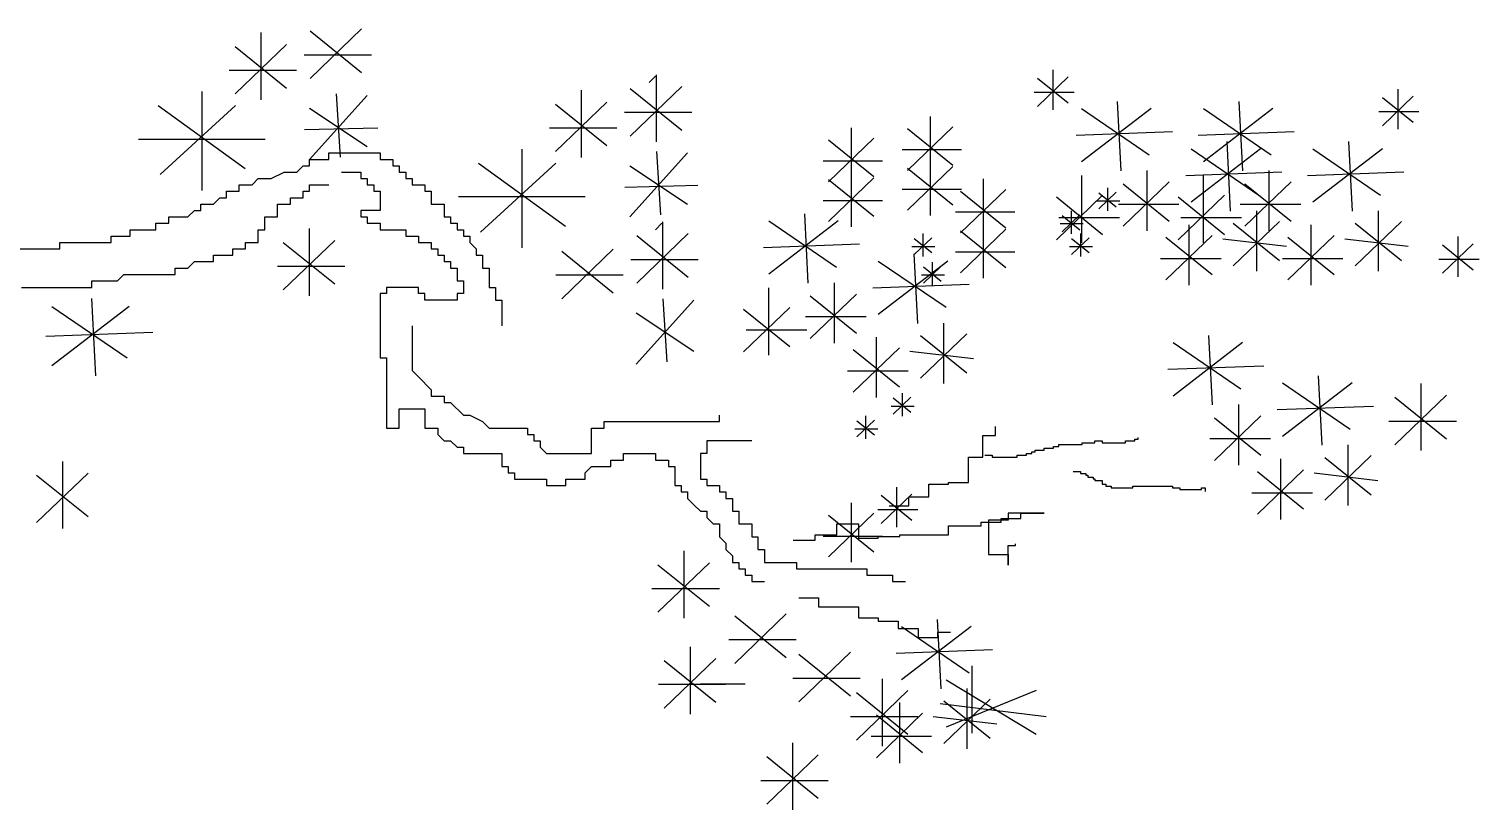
# Model space of a CAD drawing. Header units: millimetres. Extents: x 21129 to 2803301, y -510327 to 166837.
# Drawn here: x 319728 to 321746, y -123729 to -122641 of the extents above; entities that cross this region are included whole.
import ezdxf

# ---------------------------------------------------------------- set-up
doc = ezdxf.new("R2010")
doc.units = ezdxf.units.MM
doc.layers.add('....13_TNT_F_TREE', color=76, linetype='Continuous', transparency=0.5)

# ---------------------------------------------------------------- blocks, each defined once
blk = doc.blocks.new('md-cay12')
for p, q in [((606.3, 2930.8), (606.3, 2883.9)), ((676.4, 2933.4), (640.5, 2898.9)), ((640.5, 2932), (676.4, 2903)), ((624.2, 2922.5), (588.4, 2888.1)), ((588.4, 2921.1), (624.2, 2892.2)), ((636.4, 2915.4), (683.2, 2915.4)), ((584.2, 2904.6), (631.1, 2904.6)), ((881, 2900.5), (876.5, 2896)), ((881.4, 2901.5), (881.4, 2854.7)), ((1168.3, 2900), (1146.9, 2879.4)), ((1146.9, 2899.1), (1168.3, 2881.9)), ((1157.6, 2904.9), (1157.6, 2877)), ((565.1, 2889.8), (565.1, 2820.9)), ((680.3, 2887.1), (640.2, 2842.5)), ((658.7, 2888.1), (661.4, 2844)), ((829.2, 2890.7), (829.2, 2843.8)), ((899.3, 2893.3), (863.4, 2858.8)), ((863.4, 2891.9), (899.3, 2862.9)), ((1144.5, 2889.3), (1172.4, 2889.3)), ((1397.6, 2891.5), (1397.6, 2863.6)), ((534.8, 2880.1), (595.4, 2836.1)), ((588.5, 2880.1), (536.2, 2831.9)), ((640.2, 2878.2), (680.3, 2851.5)), ((847.1, 2882.4), (811.3, 2848)), ((811.3, 2881), (847.1, 2852.1)), ((1177.5, 2878), (1224.7, 2845.7)), ((1225.9, 2878), (1177.5, 2840.8)), ((1202.3, 2882.9), (1204.8, 2834.6)), ((1310.7, 2878), (1262.3, 2840.8)), ((1262.3, 2878), (1309.5, 2845.7)), ((1287.1, 2882.9), (1289.6, 2834.6)), ((1408.3, 2886.5), (1387, 2866)), ((1387, 2885.7), (1408.3, 2868.5)), ((859.3, 2875.3), (906.2, 2875.3)), ((1072.1, 2872.5), (1072.1, 2831.2)), ((1384.5, 2875.9), (1412.4, 2875.9)), ((521, 2856.7), (609.2, 2856.7)), ((636.6, 2863.3), (687.6, 2864.6)), ((807.2, 2864.5), (854, 2864.5)), ((1032.9, 2857.4), (1001.3, 2827)), ((1017.1, 2864.6), (1017.1, 2823.3)), ((1087.9, 2865.2), (1056.3, 2834.8)), ((1056.3, 2864), (1087.9, 2838.5)), ((1173.8, 2859.4), (1240.8, 2861.9)), ((1258.6, 2859.4), (1325.6, 2861.9)), ((653.6, 2842.5), (653.6, 2847)), ((653.6, 2847), (689.3, 2847)), ((689.3, 2847), (689.3, 2842.5)), ((788, 2849.7), (788, 2780.8)), ((903.3, 2847), (863.1, 2802.4)), ((881.6, 2848), (884.4, 2803.9)), ((1001.3, 2856.1), (1032.9, 2830.6)), ((1052.7, 2849.4), (1094, 2849.4)), ((1253.8, 2849.9), (1300.9, 2817.7)), ((1302.1, 2849.9), (1253.8, 2812.7)), ((1278.6, 2854.9), (1281, 2806.5)), ((1386.9, 2849.9), (1338.6, 2812.7)), ((1338.6, 2849.9), (1385.7, 2817.7)), ((1363.4, 2854.9), (1365.9, 2806.5)), ((631.3, 2833.6), (635.8, 2838.1)), ((635.8, 2838.1), (640.2, 2838.1)), ((640.2, 2838.1), (640.2, 2842.5)), ((640.2, 2842.5), (653.6, 2842.5)), ((689.3, 2842.5), (698.2, 2842.5)), ((698.2, 2842.5), (698.2, 2838.1)), ((698.2, 2838.1), (702.6, 2838.1)), ((702.6, 2838.1), (702.6, 2833.6)), ((757.7, 2840), (818.4, 2796)), ((811.5, 2840), (759.1, 2791.8)), ((863.1, 2838.1), (903.3, 2811.4)), ((997.6, 2841.6), (1039, 2841.6)), ((1017.1, 2836.9), (1017.1, 2795.6)), ((1087.9, 2837.5), (1056.3, 2807.1)), ((1056.3, 2836.3), (1087.9, 2810.8)), ((1072.1, 2844.8), (1072.1, 2803.5)), ((600.1, 2824.7), (604.5, 2829.2)), ((604.5, 2829.2), (613.5, 2829.2)), ((613.5, 2829.2), (622.4, 2833.6)), ((622.4, 2833.6), (631.3, 2833.6)), ((662.5, 2833.6), (675.9, 2833.6)), ((675.9, 2833.6), (675.9, 2829.2)), ((675.9, 2829.2), (680.3, 2829.2)), ((680.3, 2829.2), (680.3, 2824.7)), ((702.6, 2833.6), (707.1, 2833.6)), ((707.1, 2833.6), (707.1, 2829.2)), ((707.1, 2829.2), (711.6, 2829.2)), ((711.6, 2829.2), (711.6, 2824.7)), ((1032.9, 2829.6), (1001.3, 2799.3)), ((1001.3, 2828.4), (1032.9, 2802.9)), ((1109.1, 2828.9), (1109.1, 2787.6)), ((1177.4, 2831.3), (1177.4, 2784.4)), ((1238.6, 2826.9), (1206.4, 2795.9)), ((1223, 2834.8), (1223, 2792.7)), ((1250, 2831.3), (1317, 2833.8)), ((1262.2, 2831.3), (1262.2, 2784.4)), ((1323.4, 2826.9), (1291.2, 2795.9)), ((1307.8, 2834.8), (1307.8, 2792.7)), ((1334.8, 2831.3), (1401.8, 2833.8)), ((582.3, 2815.8), (582.3, 2820.3)), ((582.3, 2820.3), (591.2, 2820.3)), ((591.2, 2824.7), (600.1, 2824.7)), ((591.2, 2820.3), (591.2, 2824.7)), ((635.8, 2815.8), (635.8, 2820.3)), ((635.8, 2820.3), (640.2, 2820.3)), ((640.2, 2820.3), (640.2, 2824.7)), ((640.2, 2824.7), (653.6, 2824.7)), ((680.3, 2824.7), (684.8, 2824.7)), ((684.8, 2824.7), (684.8, 2820.3)), ((684.8, 2820.3), (689.3, 2820.3)), ((689.3, 2820.3), (689.3, 2806.9)), ((711.6, 2824.7), (720.5, 2824.7)), ((720.5, 2824.7), (720.5, 2820.3)), ((720.5, 2820.3), (724.9, 2820.3)), ((724.9, 2820.3), (724.9, 2811.4)), ((743.9, 2816.6), (832.1, 2816.6)), ((859.5, 2823.2), (910.5, 2824.5)), ((1052.7, 2821.7), (1094, 2821.7)), ((1124.9, 2821.6), (1093.3, 2791.3)), ((1093.3, 2820.4), (1124.9, 2794.9)), ((1192.2, 2817.6), (1160, 2786.6)), ((1160, 2816.4), (1192.2, 2790.3)), ((1201.7, 2819.8), (1189.5, 2808)), ((1189.5, 2819.3), (1201.7, 2809.4)), ((1195.6, 2822.6), (1195.6, 2806.6)), ((1206.4, 2825.6), (1238.6, 2799.6)), ((1277, 2817.6), (1244.8, 2786.6)), ((1244.8, 2816.4), (1277, 2790.3)), ((1291.2, 2825.6), (1323.4, 2799.6)), ((555.5, 2802.4), (560, 2806.9)), ((560, 2806.9), (564.4, 2806.9)), ((564.4, 2811.4), (573.3, 2811.4)), ((564.4, 2806.9), (564.4, 2811.4)), ((573.3, 2811.4), (577.8, 2815.8)), ((577.8, 2815.8), (582.3, 2815.8)), ((617.9, 2811.4), (626.8, 2811.4)), ((617.9, 2802.4), (617.9, 2811.4)), ((626.8, 2811.4), (626.8, 2815.8)), ((626.8, 2815.8), (635.8, 2815.8)), ((675.9, 2806.9), (675.9, 2802.4)), ((689.3, 2806.9), (675.9, 2806.9)), ((724.9, 2811.4), (733.8, 2811.4)), ((733.8, 2811.4), (733.8, 2802.4)), ((997.6, 2813.8), (1039, 2813.8)), ((1089.7, 2805.9), (1131, 2805.9)), ((1170.2, 2806.7), (1170.2, 2790.7)), ((1188.1, 2813.6), (1204.1, 2813.6)), ((1203.2, 2811.3), (1245.3, 2811.3)), ((1288, 2811.3), (1330.1, 2811.3)), ((1299.3, 2806.8), (1299.3, 2764.6)), ((1384.1, 2806.8), (1384.1, 2764.6)), ((533.2, 2798), (542.1, 2798)), ((533.2, 2793.5), (533.2, 2798)), ((542.1, 2802.4), (555.5, 2802.4)), ((542.1, 2798), (542.1, 2802.4)), ((609, 2802.4), (617.9, 2802.4)), ((609, 2793.5), (609, 2802.4)), ((675.9, 2802.4), (680.3, 2802.4)), ((680.3, 2802.4), (680.3, 2798)), ((680.3, 2798), (689.3, 2798)), ((689.3, 2798), (689.3, 2793.5)), ((733.8, 2802.4), (738.3, 2802.4)), ((738.3, 2802.4), (738.3, 2798)), ((738.3, 2798), (742.8, 2798)), ((742.8, 2798), (742.8, 2793.5)), ((885.4, 2798), (881, 2793.5)), ((885.8, 2799), (885.8, 2752.2)), ((959.8, 2799.8), (1006.9, 2767.5)), ((1008.2, 2799.8), (959.8, 2762.6)), ((984.6, 2804.7), (987.1, 2756.4)), ((1109.1, 2801.2), (1109.1, 2759.9)), ((1161.8, 2802), (1204, 2802)), ((1162.7, 2797.8), (1178.7, 2797.8)), ((1176.3, 2803.9), (1164.1, 2792.1)), ((1164.1, 2803.4), (1176.3, 2793.5)), ((1246.6, 2802), (1288.8, 2802)), ((1252.3, 2797), (1252.3, 2754.8)), ((1315.4, 2799.3), (1283.1, 2768.3)), ((1283.1, 2798.1), (1315.4, 2772)), ((1337.1, 2797), (1337.1, 2754.8)), ((1400.2, 2799.3), (1367.9, 2768.3)), ((1367.9, 2798.1), (1400.2, 2772)), ((502, 2789.1), (515.4, 2789.1)), ((502, 2784.6), (502, 2789.1)), ((515.4, 2789.1), (515.4, 2793.5)), ((515.4, 2793.5), (533.2, 2793.5)), ((604.5, 2793.5), (609, 2793.5)), ((604.5, 2784.6), (604.5, 2793.5)), ((657.7, 2786.1), (621.9, 2751.7)), ((639.8, 2794.4), (639.8, 2747.6)), ((689.3, 2793.5), (707.1, 2793.5)), ((707.1, 2793.5), (707.1, 2789.1)), ((707.1, 2789.1), (716, 2789.1)), ((716, 2789.1), (716, 2784.6)), ((742.8, 2793.5), (747.2, 2793.5)), ((747.2, 2793.5), (747.2, 2789.1)), ((747.2, 2789.1), (751.7, 2789.1)), ((751.7, 2789.1), (751.7, 2784.6)), ((903.7, 2790.8), (867.9, 2756.3)), ((867.9, 2789.4), (903.7, 2760.5)), ((1073.2, 2787.9), (1060.9, 2776.2)), ((1060.9, 2787.5), (1073.2, 2777.6)), ((1067, 2790.8), (1067, 2774.8)), ((1124.9, 2793.9), (1093.3, 2763.5)), ((1093.3, 2792.7), (1124.9, 2767.2)), ((1182.8, 2787.9), (1170.6, 2776.2)), ((1170.6, 2787.5), (1182.8, 2777.6)), ((1176.7, 2790.8), (1176.7, 2774.8)), ((1268.4, 2789.5), (1236.2, 2758.6)), ((1236.2, 2788.3), (1268.4, 2762.3)), ((1275.9, 2787.2), (1320.1, 2782)), ((1353.3, 2789.5), (1321, 2758.6)), ((1321, 2788.3), (1353.3, 2762.3)), ((1360.7, 2787.2), (1404.9, 2782)), ((1439.4, 2788.7), (1439.4, 2760.7)), ((363.8, 2780.2), (466.3, 2780.2)), ((466.3, 2780.2), (466.3, 2784.6)), ((466.3, 2784.6), (502, 2784.6)), ((573.3, 2771.3), (573.3, 2775.7)), ((573.3, 2775.7), (586.7, 2775.7)), ((586.7, 2775.7), (586.7, 2780.2)), ((586.7, 2780.2), (595.6, 2780.2)), ((595.6, 2780.2), (595.6, 2784.6)), ((595.6, 2784.6), (604.5, 2784.6)), ((621.9, 2784.7), (657.7, 2755.8)), ((716, 2784.6), (724.9, 2784.6)), ((724.9, 2784.6), (724.9, 2780.2)), ((724.9, 2780.2), (729.4, 2780.2)), ((729.4, 2780.2), (729.4, 2775.7)), ((729.4, 2775.7), (733.8, 2775.7)), ((733.8, 2775.7), (733.8, 2771.3)), ((751.7, 2784.6), (756.1, 2780.2)), ((756.1, 2780.2), (756.1, 2775.7)), ((756.1, 2775.7), (760.6, 2775.7)), ((760.6, 2775.7), (760.6, 2766.8)), ((851.6, 2779.9), (815.8, 2745.5)), ((815.8, 2778.6), (851.6, 2749.6)), ((956.1, 2781.2), (1023, 2783.7)), ((1059.5, 2781.8), (1075.5, 2781.8)), ((1060.8, 2776.7), (1063.3, 2728.3)), ((1089.7, 2778.1), (1131, 2778.1)), ((1169.2, 2781.8), (1185.1, 2781.8)), ((1450.1, 2783.7), (1428.7, 2763.2)), ((1428.7, 2782.9), (1450.1, 2765.7)), ((546.6, 2762.3), (546.6, 2766.8)), ((546.6, 2766.8), (555.5, 2766.8)), ((555.5, 2766.8), (560, 2771.3)), ((560, 2771.3), (573.3, 2771.3)), ((617.8, 2768.2), (664.6, 2768.2)), ((733.8, 2771.3), (738.3, 2771.3)), ((738.3, 2771.3), (738.3, 2766.8)), ((738.3, 2766.8), (742.8, 2766.8)), ((742.8, 2766.8), (742.8, 2757.9)), ((760.6, 2766.8), (765.1, 2766.8)), ((765.1, 2766.8), (765.1, 2753.4)), ((863.8, 2772.9), (910.6, 2772.9)), ((1036, 2771.7), (1083.2, 2739.5)), ((1084.4, 2771.7), (1036, 2734.5)), ((1079.8, 2768.1), (1067.5, 2756.4)), ((1067.5, 2767.7), (1079.8, 2757.8)), ((1073.6, 2771), (1073.6, 2755)), ((1232.5, 2773.4), (1274.7, 2773.4)), ((1317.3, 2773.4), (1359.5, 2773.4)), ((1426.2, 2773.1), (1454.2, 2773.1)), ((488.6, 2757.9), (506.5, 2757.9)), ((488.6, 2753.4), (488.6, 2757.9)), ((506.5, 2757.9), (510.9, 2762.3)), ((510.9, 2762.3), (546.6, 2762.3)), ((742.8, 2757.9), (747.2, 2757.9)), ((747.2, 2757.9), (747.2, 2749)), ((811.6, 2762), (858.5, 2762)), ((1005.3, 2756.6), (1005.3, 2714.5)), ((1032.3, 2753.1), (1099.3, 2755.6)), ((1066.1, 2762), (1082.1, 2762)), ((439.6, 2753.4), (488.6, 2753.4)), ((488.3, 2745.6), (491.1, 2691.8)), ((693.7, 2749), (689.3, 2749)), ((689.3, 2749), (689.3, 2704.4)), ((716, 2753.4), (693.7, 2753.4)), ((693.7, 2753.4), (693.7, 2749)), ((716, 2749), (716, 2753.4)), ((720.5, 2749), (716, 2749)), ((720.5, 2744.5), (720.5, 2749)), ((742.8, 2749), (742.8, 2744.5)), ((747.2, 2749), (742.8, 2749)), ((765.1, 2753.4), (769.5, 2753.4)), ((769.5, 2753.4), (769.5, 2744.5)), ((886.1, 2745.5), (888.8, 2701.4)), ((959.6, 2753.1), (959.6, 2706.2)), ((1020.9, 2748.7), (988.6, 2717.7)), ((988.6, 2747.4), (1020.9, 2721.4)), ((514.5, 2740.1), (460.8, 2698.7)), ((460.8, 2740.1), (513.1, 2704.2)), ((742.8, 2744.5), (720.5, 2744.5)), ((769.5, 2744.5), (774, 2744.5)), ((774, 2744.5), (774, 2726.7)), ((907.7, 2744.5), (867.6, 2700)), ((867.6, 2735.6), (907.7, 2708.9)), ((974.5, 2739.4), (942.2, 2708.4)), ((942.2, 2738.2), (974.5, 2712.1)), ((711.6, 2726.7), (711.6, 2695.5)), ((985.4, 2733.1), (1027.6, 2733.1)), ((1081.5, 2728.5), (1081.5, 2686.4)), ((456.6, 2719.4), (531.1, 2722.2)), ((944.1, 2723.8), (986.2, 2723.8)), ((1034.6, 2718.8), (1034.6, 2676.6)), ((1097.6, 2721.1), (1065.4, 2690.1)), ((1065.4, 2719.9), (1097.6, 2693.8)), ((1266, 2719.8), (1268.5, 2671.5)), ((1050.7, 2711.3), (1018.5, 2680.3)), ((1018.5, 2710.1), (1050.7, 2684.1)), ((1058.1, 2709), (1102.3, 2703.8)), ((1241.2, 2714.9), (1288.3, 2682.6)), ((1289.6, 2714.9), (1241.2, 2677.7)), ((689.3, 2704.4), (693.7, 2704.4)), ((693.7, 2704.4), (693.7, 2655.4)), ((711.6, 2695.5), (716, 2691.1)), ((1014.7, 2695.2), (1056.9, 2695.2)), ((1237.5, 2696.3), (1304.5, 2698.8)), ((716, 2691.1), (724.9, 2682.1)), ((1317.4, 2686.8), (1364.6, 2654.6)), ((1365.8, 2686.8), (1317.4, 2649.6)), ((1342.2, 2691.8), (1344.7, 2643.4)), ((1413.6, 2686.5), (1413.6, 2639.7)), ((724.9, 2682.1), (724.9, 2677.7)), ((724.9, 2677.7), (733.8, 2677.7)), ((733.8, 2677.7), (733.8, 2673.2)), ((1058.8, 2676.9), (1046.5, 2665.1)), ((1046.5, 2676.4), (1058.8, 2666.5)), ((1052.6, 2679.7), (1052.6, 2663.7)), ((1431.5, 2678.2), (1395.7, 2643.8)), ((1395.7, 2676.9), (1431.5, 2647.9)), ((702.6, 2655.4), (702.6, 2668.8)), ((702.6, 2668.8), (720.5, 2668.8)), ((720.5, 2668.8), (720.5, 2655.4)), ((733.8, 2673.2), (738.3, 2673.2)), ((738.3, 2673.2), (747.2, 2664.3)), ((1045.1, 2670.7), (1061.1, 2670.7)), ((1286.7, 2671.7), (1286.7, 2629.6)), ((1313.7, 2668.2), (1380.7, 2670.7)), ((693.7, 2655.4), (702.6, 2655.4)), ((720.5, 2655.4), (729.4, 2655.4)), ((729.4, 2655.4), (729.4, 2651)), ((747.2, 2664.3), (751.7, 2664.3)), ((751.7, 2664.3), (760.6, 2659.9)), ((760.6, 2659.9), (765.1, 2655.4)), ((765.1, 2655.4), (791.8, 2655.4)), ((791.8, 2655.4), (791.8, 2651)), ((836.4, 2637.6), (836.4, 2655.4)), ((836.4, 2655.4), (845.3, 2655.4)), ((845.3, 2659.9), (925.6, 2659.9)), ((845.3, 2655.4), (845.3, 2659.9)), ((925.6, 2659.9), (925.6, 2664.3)), ((1019.7, 2654.9), (1035.7, 2654.9)), ((1033.3, 2661), (1021.1, 2649.2)), ((1021.1, 2660.5), (1033.3, 2650.6)), ((1027.2, 2663.8), (1027.2, 2647.8)), ((1302.3, 2663.8), (1270, 2632.8)), ((1270, 2662.5), (1302.3, 2636.5)), ((1391.5, 2660.3), (1438.4, 2660.3)), ((729.4, 2651), (733.8, 2646.5)), ((733.8, 2646.5), (738.3, 2646.5)), ((738.3, 2646.5), (742.8, 2642)), ((791.8, 2651), (796.3, 2651)), ((796.3, 2651), (796.3, 2646.5)), ((796.3, 2646.5), (800.7, 2646.5)), ((800.7, 2646.5), (800.7, 2642)), ((916.6, 2646.5), (916.6, 2637.6)), ((947.9, 2646.5), (916.6, 2646.5)), ((1266.8, 2648.2), (1309, 2648.2)), ((742.8, 2642), (747.2, 2642)), ((747.2, 2642), (747.2, 2637.6)), ((747.2, 2637.6), (774, 2637.6)), ((774, 2637.6), (774, 2628.7)), ((800.7, 2642), (805.2, 2637.6)), ((805.2, 2637.6), (836.4, 2637.6)), ((858.7, 2633.1), (858.7, 2637.6)), ((858.7, 2637.6), (881, 2637.6)), ((881, 2637.6), (881, 2633.1)), ((916.6, 2637.6), (912.2, 2637.6)), ((912.2, 2637.6), (912.2, 2619.8)), ((1379, 2636.2), (1346.8, 2605.2)), ((1346.8, 2635), (1379, 2608.9)), ((1362.9, 2643.6), (1362.9, 2601.5)), ((468.1, 2632.2), (468.1, 2585.4)), ((774, 2628.7), (778.4, 2628.7)), ((778.4, 2628.7), (778.4, 2624.2)), ((778.4, 2624.2), (782.9, 2624.2)), ((782.9, 2624.2), (782.9, 2619.8)), ((831.9, 2624.2), (836.4, 2628.7)), ((831.9, 2619.8), (831.9, 2624.2)), ((836.4, 2628.7), (849.8, 2628.7)), ((849.8, 2633.1), (858.7, 2633.1)), ((849.8, 2628.7), (849.8, 2633.1)), ((881, 2633.1), (889.9, 2633.1)), ((889.9, 2633.1), (889.9, 2628.7)), ((889.9, 2628.7), (894.4, 2628.7)), ((894.4, 2628.7), (894.4, 2615.3)), ((1332.1, 2626.4), (1299.9, 2595.4)), ((1299.9, 2625.2), (1332.1, 2599.2)), ((1316, 2633.9), (1316, 2591.7)), ((486, 2624), (450.2, 2589.5)), ((450.2, 2622.6), (486, 2593.7)), ((782.9, 2619.8), (805.2, 2619.8)), ((805.2, 2619.8), (805.2, 2615.3)), ((805.2, 2615.3), (818.6, 2615.3)), ((818.6, 2615.3), (818.6, 2619.8)), ((818.6, 2619.8), (831.9, 2619.8)), ((894.4, 2615.3), (898.8, 2615.3)), ((898.8, 2615.3), (898.8, 2610.9)), ((912.2, 2619.8), (916.6, 2619.8)), ((916.6, 2619.8), (916.6, 2615.3)), ((916.6, 2615.3), (925.6, 2615.3)), ((925.6, 2615.3), (925.6, 2610.9)), ((1048.8, 2614.3), (1048.8, 2586.4)), ((1339.5, 2624.1), (1383.8, 2618.9)), ((898.8, 2610.9), (903.3, 2610.9)), ((903.3, 2610.9), (903.3, 2606.4)), ((903.3, 2606.4), (907.7, 2601.9)), ((925.6, 2610.9), (930, 2610.9)), ((930, 2610.9), (930, 2606.4)), ((930, 2606.4), (934.5, 2606.4)), ((934.5, 2606.4), (934.5, 2597.5)), ((1059.5, 2609.4), (1038.1, 2588.9)), ((1038.1, 2608.6), (1059.5, 2591.3)), ((1296.1, 2610.3), (1338.3, 2610.3)), ((907.7, 2601.9), (912.2, 2597.5)), ((912.2, 2597.5), (916.6, 2597.5)), ((916.6, 2597.5), (916.6, 2593)), ((934.5, 2597.5), (938.9, 2597.5)), ((938.9, 2597.5), (938.9, 2588.6)), ((1032.9, 2596), (1001.3, 2565.6)), ((1001.3, 2594.7), (1032.9, 2569.2)), ((1017.1, 2603.3), (1017.1, 2561.9)), ((1035.7, 2598.7), (1063.6, 2598.7)), ((916.6, 2593), (921.1, 2588.6)), ((921.1, 2588.6), (925.6, 2588.6)), ((925.6, 2588.6), (925.6, 2579.7)), ((938.9, 2588.6), (947.9, 2588.6)), ((947.9, 2588.6), (947.9, 2579.7)), ((925.6, 2579.7), (930, 2575.2)), ((930, 2575.2), (930, 2570.8)), ((947.9, 2579.7), (952.3, 2579.7)), ((952.3, 2579.7), (952.3, 2570.8)), ((997.6, 2580.2), (1039, 2580.2)), ((900.6, 2569.9), (900.6, 2523)), ((930, 2570.8), (934.5, 2566.3)), ((934.5, 2566.3), (934.5, 2561.8)), ((952.3, 2570.8), (956.8, 2570.8)), ((956.8, 2570.8), (956.8, 2561.8)), ((918.5, 2561.6), (882.6, 2527.2)), ((882.6, 2560.2), (918.5, 2531.3)), ((934.5, 2561.8), (938.9, 2561.8)), ((938.9, 2561.8), (938.9, 2557.4)), ((938.9, 2557.4), (943.4, 2557.4)), ((943.4, 2557.4), (943.4, 2552.9)), ((956.8, 2561.8), (979.1, 2561.8)), ((979.1, 2561.8), (979.1, 2557.4)), ((979.1, 2557.4), (1028.1, 2557.4)), ((1028.1, 2557.4), (1028.1, 2552.9)), ((878.5, 2543.7), (925.4, 2543.7)), ((943.4, 2552.9), (947.9, 2552.9)), ((947.9, 2552.9), (947.9, 2548.5)), ((947.9, 2548.5), (956.8, 2548.5)), ((1028.1, 2552.9), (1045.9, 2552.9)), ((1045.9, 2552.9), (1045.9, 2548.5)), ((1045.9, 2548.5), (1054.9, 2548.5)), ((972, 2526), (936.1, 2491.5)), ((936.1, 2524.6), (972, 2495.7)), ((1100.6, 2517.2), (1052.2, 2480)), ((1052.2, 2517.2), (1099.4, 2484.9)), ((1077, 2522.1), (1079.5, 2473.8)), ((932, 2508.1), (978.9, 2508.1)), ((922.9, 2494.8), (887.1, 2460.3)), ((887.1, 2493.4), (922.9, 2464.5)), ((905, 2503), (905, 2456.2)), ((1016.6, 2499.2), (980.7, 2464.8)), ((980.7, 2497.9), (1016.6, 2468.9)), ((1048.5, 2498.6), (1115.5, 2501.1)), ((1101.2, 2489.7), (1101.2, 2442.8)), ((883, 2476.9), (929.8, 2476.9)), ((912.2, 2477.2), (943.4, 2477.2)), ((976.6, 2481.3), (1023.5, 2481.3)), ((1038.8, 2480.8), (1038.8, 2433.9)), ((1083.3, 2480), (1145.9, 2442.2)), ((1097.7, 2474), (1097.7, 2431.9)), ((1056.7, 2472.5), (1020.8, 2438.1)), ((1020.8, 2471.1), (1056.7, 2442.2)), ((1050.8, 2464.3), (1050.8, 2422.1)), ((1079.1, 2463.5), (1152.8, 2454.6)), ((1113.9, 2466.6), (1081.6, 2435.6)), ((1081.6, 2465.3), (1113.9, 2439.3)), ((1145.9, 2472.5), (1083.3, 2447)), ((1016.7, 2454.6), (1063.6, 2454.6)), ((1066.9, 2456.8), (1034.7, 2425.8)), ((1034.7, 2455.6), (1066.9, 2429.5)), ((1074.3, 2454.5), (1118.6, 2449.3)), ((976.4, 2436.2), (976.4, 2389.4)), ((1031, 2440.7), (1073.1, 2440.7)), ((994.3, 2427.9), (958.4, 2393.5)), ((958.4, 2426.6), (994.3, 2397.6)), ((954.3, 2410), (1001.2, 2410))]:
    blk.add_line(p, q)
for points in [[(1043.5, 2601.2), (1057.4, 2601.2), (1057.4, 2607.5), (1071.2, 2607.5), (1071.2, 2616.3), (1085, 2616.3), (1085, 2617.5), (1098.8, 2617.5), (1098.8, 2635.1), (1108.9, 2635.1), (1108.9, 2650.2), (1117.7, 2650.2), (1117.7, 2656.5)], [(1110.2, 2636.4), (1115.2, 2636.4), (1115.2, 2635.1), (1132.8, 2635.1), (1132.8, 2636.4), (1139.1, 2636.4), (1139.1, 2637.6), (1142.8, 2637.6), (1142.8, 2638.9), (1145.3, 2638.9), (1145.3, 2640.1), (1151.6, 2640.1), (1151.6, 2641.4), (1157.9, 2641.4), (1157.9, 2642.6), (1161.7, 2642.6), (1161.7, 2643.9), (1178, 2643.9), (1178, 2645.2), (1186.8, 2645.2), (1186.8, 2646.4), (1191.8, 2646.4), (1191.8, 2645.2), (1208.2, 2645.2), (1208.2, 2646.4), (1214.5, 2646.4), (1214.5, 2647.7), (1217, 2647.7), (1217, 2648.9)], [(1171.7, 2625.1), (1176.8, 2625.1), (1176.8, 2623.8), (1180.5, 2623.8), (1180.5, 2622.6), (1181.8, 2622.6), (1181.8, 2621.3), (1185.6, 2621.3), (1185.6, 2620), (1186.8, 2620), (1186.8, 2618.8), (1191.8, 2618.8), (1191.8, 2616.3), (1194.4, 2616.3), (1194.4, 2615), (1198.1, 2615), (1198.1, 2613.8), (1213.2, 2613.8), (1213.2, 2615), (1240.9, 2615), (1240.9, 2613.8), (1245.9, 2613.8), (1245.9, 2612.5), (1261, 2612.5), (1261, 2613.8), (1263.5, 2613.8), (1263.5, 2611.3)], [(976.9, 2577.3), (992, 2577.3), (992, 2581.1), (1007.1, 2581.1), (1007.1, 2588.6), (1022.2, 2588.6), (1022.2, 2578.6), (1036, 2578.6), (1036, 2579.8), (1051.1, 2579.8), (1051.1, 2581.1), (1085, 2581.1), (1085, 2587.4), (1107.6, 2587.4), (1107.6, 2589.9), (1121.5, 2589.9), (1121.5, 2592.4), (1135.3, 2592.4), (1135.3, 2596.2), (1151.6, 2596.2), (1126.5, 2596.2), (1126.5, 2591.2), (1112.7, 2591.2), (1112.7, 2567.3), (1126.5, 2567.3), (1126.5, 2559.8), (1126.5, 2573.6), (1131.5, 2573.6), (1131.5, 2574.8)], [(980.7, 2537.1), (994.5, 2537.1), (994.5, 2530.9), (1022.2, 2530.9), (1022.2, 2523.3), (1036, 2523.3), (1036, 2520.8), (1049.8, 2520.8), (1049.8, 2515.8), (1063.7, 2515.8), (1063.7, 2509.5), (1077.5, 2509.5), (1077.5, 2513.3), (1086.3, 2513.3)]]:
    blk.add_lwpolyline(points)

msp = doc.modelspace()

# ---------------------------------------------------------------- block references
at = {"layer": '....13_TNT_F_TREE', "xscale": 2, "yscale": 2, "zscale": 2}
msp.add_blockref('md-cay12', (318838.1, -128507.5), dxfattribs=at)

doc.saveas('drawing.dxf')
